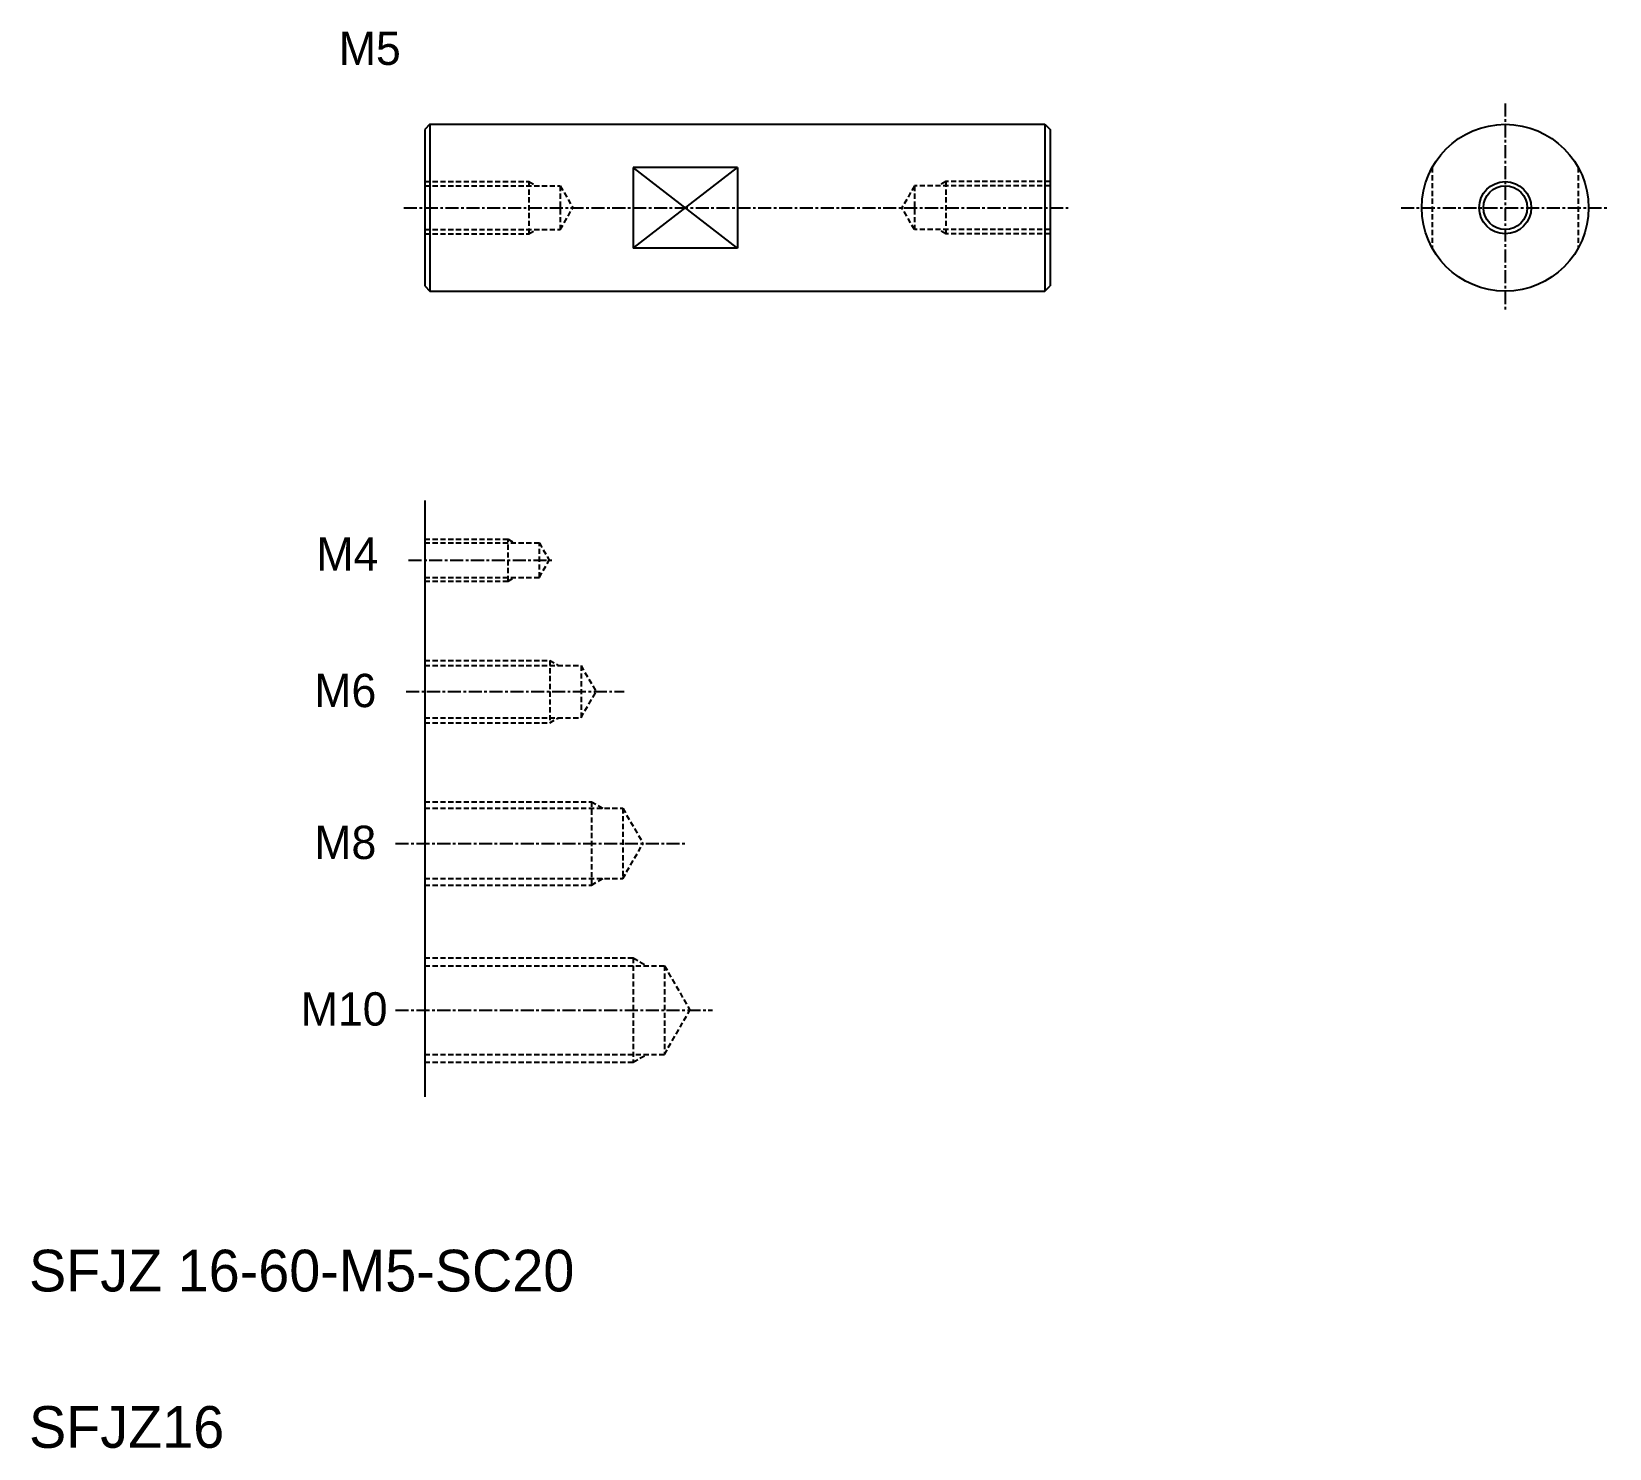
# Model space of a CAD drawing. Extents: x 64 to 215, y 33 to 169.
import ezdxf

# ---------------------------------------------------------------- set-up
doc = ezdxf.new("R2010")
doc.units = 0
doc.linetypes.add('CENTER', pattern=[2, 1.25, -0.25, 0.25, -0.25])
doc.linetypes.add('DASHED', pattern=[0.75, 0.5, -0.25])
doc.layers.get('0').update_dxf_attribs({"linetype": 'CONTINUOUS'})
doc.layers.add('CENTER', color=1, linetype='CENTER')

msp = doc.modelspace()

# ---------------------------------------------------------------- linework, layer by layer
at = {"color": 7, "linetype": 'CONTINUOUS'}
for p, q in [((101.88, 159.76), (101.38, 159.26)), ((101.38, 159.26), (101.38, 144.26)), ((101.88, 159.76), (101.88, 143.76)), ((101.88, 159.76), (160.88, 159.76)), ((160.88, 159.76), (160.88, 143.76)), ((160.88, 159.76), (161.38, 159.26)), ((161.38, 159.26), (161.38, 144.26)), ((121.38, 155.63), (121.38, 147.88)), ((131.38, 155.63), (121.38, 155.63)), ((131.38, 155.63), (131.38, 147.88)), ((161.38, 155.51), (161.38, 155.51)), ((161.38, 151.76), (161.38, 151.76)), ((131.38, 147.88), (121.38, 147.88)), ((101.38, 144.26), (101.88, 143.76)), ((160.88, 143.76), (161.38, 144.26)), ((101.88, 143.76), (160.88, 143.76)), ((101.38, 123.68), (101.38, 66.47))]:
    msp.add_line(p, q, dxfattribs=at)
at = {"color": 3, "linetype": 'CONTINUOUS'}
for p, q in [((121.38, 147.88), (131.38, 155.63)), ((131.38, 147.88), (121.38, 155.63))]:
    msp.add_line(p, q, dxfattribs=at)
at = {"color": 3, "linetype": 'DASHED'}
for p, q in [((198.05, 155.63), (198.05, 147.88)), ((212.05, 155.63), (212.05, 147.88)), ((101.38, 154.26), (111.38, 154.26)), ((101.38, 153.86), (114.38, 153.86)), ((111.38, 154.26), (111.38, 149.26)), ((111.38, 154.26), (111.98, 153.91)), ((114.38, 153.86), (114.38, 149.66)), ((114.38, 153.86), (115.59, 151.76)), ((148.38, 153.86), (147.16, 151.76)), ((161.38, 153.86), (148.38, 153.86)), ((148.38, 153.86), (148.38, 149.66)), ((151.38, 154.26), (150.77, 153.91)), ((161.38, 154.26), (151.38, 154.26)), ((151.38, 154.26), (151.38, 149.26)), ((114.38, 149.66), (115.59, 151.76)), ((148.38, 149.66), (147.16, 151.76)), ((101.38, 149.66), (114.38, 149.66)), ((101.38, 149.26), (111.38, 149.26)), ((111.38, 149.26), (111.98, 149.61)), ((161.38, 149.66), (148.38, 149.66)), ((151.38, 149.26), (150.77, 149.61)), ((161.38, 149.26), (151.38, 149.26)), ((101.38, 119.95), (109.38, 119.95)), ((101.38, 119.6), (112.38, 119.6)), ((109.38, 115.95), (109.38, 119.95)), ((109.38, 119.95), (109.98, 119.6)), ((112.38, 119.6), (113.33, 117.95)), ((112.38, 116.3), (112.38, 119.6)), ((112.38, 116.3), (113.33, 117.95)), ((101.38, 116.3), (112.38, 116.3)), ((101.38, 115.95), (109.38, 115.95)), ((109.38, 115.95), (109.98, 116.3)), ((101.38, 108.34), (113.38, 108.34)), ((101.38, 107.84), (116.38, 107.84)), ((113.38, 108.34), (113.38, 102.34)), ((113.38, 108.34), (114.24, 107.84)), ((116.38, 107.84), (116.38, 102.84)), ((116.38, 107.84), (117.82, 105.34)), ((116.38, 102.84), (117.82, 105.34)), ((101.38, 102.84), (116.38, 102.84)), ((101.38, 102.34), (113.38, 102.34)), ((113.38, 102.34), (114.24, 102.84)), ((101.38, 94.78), (117.38, 94.78)), ((101.38, 94.15), (120.38, 94.15)), ((117.38, 94.78), (117.38, 86.78)), ((117.38, 94.78), (118.46, 94.15)), ((120.38, 94.15), (120.38, 87.4)), ((120.38, 94.15), (122.33, 90.78)), ((120.38, 87.4), (122.33, 90.78)), ((101.38, 87.4), (120.38, 87.4)), ((101.38, 86.78), (117.38, 86.78)), ((117.38, 86.78), (118.46, 87.4)), ((101.38, 79.79), (121.38, 79.79)), ((101.38, 79.04), (124.38, 79.04)), ((121.38, 79.79), (121.38, 69.79)), ((121.38, 79.79), (122.68, 79.04)), ((124.38, 79.04), (126.83, 74.79)), ((124.38, 79.04), (124.38, 70.54)), ((124.38, 70.54), (126.83, 74.79)), ((101.38, 70.54), (124.38, 70.54)), ((101.38, 69.79), (121.38, 69.79)), ((121.38, 69.79), (122.68, 70.54))]:
    msp.add_line(p, q, dxfattribs=at)
at = {"color": 7, "linetype": 'CONTINUOUS'}
for radius in [8, 2.1]:
    msp.add_circle((205.05, 151.76), radius, dxfattribs=at)
at = {"color": 3}
msp.add_circle((205.05, 151.76), 2.5, dxfattribs=at)
at = {"layer": 'CENTER', "color": 1, "linetype": 'CENTER'}
for p, q in [((205.05, 161.76), (205.05, 141.76)), ((99.38, 151.76), (163.38, 151.76)), ((195.05, 151.76), (215.05, 151.76)), ((99.82, 117.95), (113.77, 117.95)), ((99.6, 105.34), (120.53, 105.34)), ((98.59, 90.78), (126.49, 90.78)), ((98.59, 74.79), (129, 74.79))]:
    msp.add_line(p, q, dxfattribs=at)

# ---------------------------------------------------------------- texts
at = {"color": 7, "linetype": 'CONTINUOUS'}
for s, height, p in [('M5', 3.2, (93.14, 165.46)), ('M4', 3.2, (90.99, 116.93)), ('M6', 3.2, (90.79, 103.85)), ('M8', 3.2, (90.79, 89.28)), ('M10', 3.2, (89.49, 73.3)), ('SFJZ 16-60-M5-SC20', 4, (63.42, 47.8)), ('SFJZ16', 4, (63.42, 32.8))]:
    msp.add_text(s, height=height, dxfattribs=at).set_placement(p)

doc.saveas('drawing.dxf')
